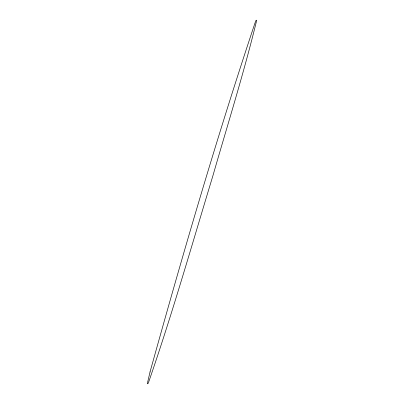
<?xml version="1.0" encoding="UTF-8"?>
<svg xmlns="http://www.w3.org/2000/svg" width="404" height="404" viewBox="0 0 404 404"><rect width="100%" height="100%" fill="white"/><g stroke="black" fill="none" stroke-linecap="round" stroke-linejoin="round"><path stroke-width="0.61" d="M150.051 371.902L147.273 383.8L148.228 383.31C171.942 315.004 191.743 245.405 212.762 176.24C227.704 124.316 243.95 72.715 256.727 20.2L255.772 20.69C216.988 136.633 182.79 254.121 150.051 371.902"/></g></svg>
